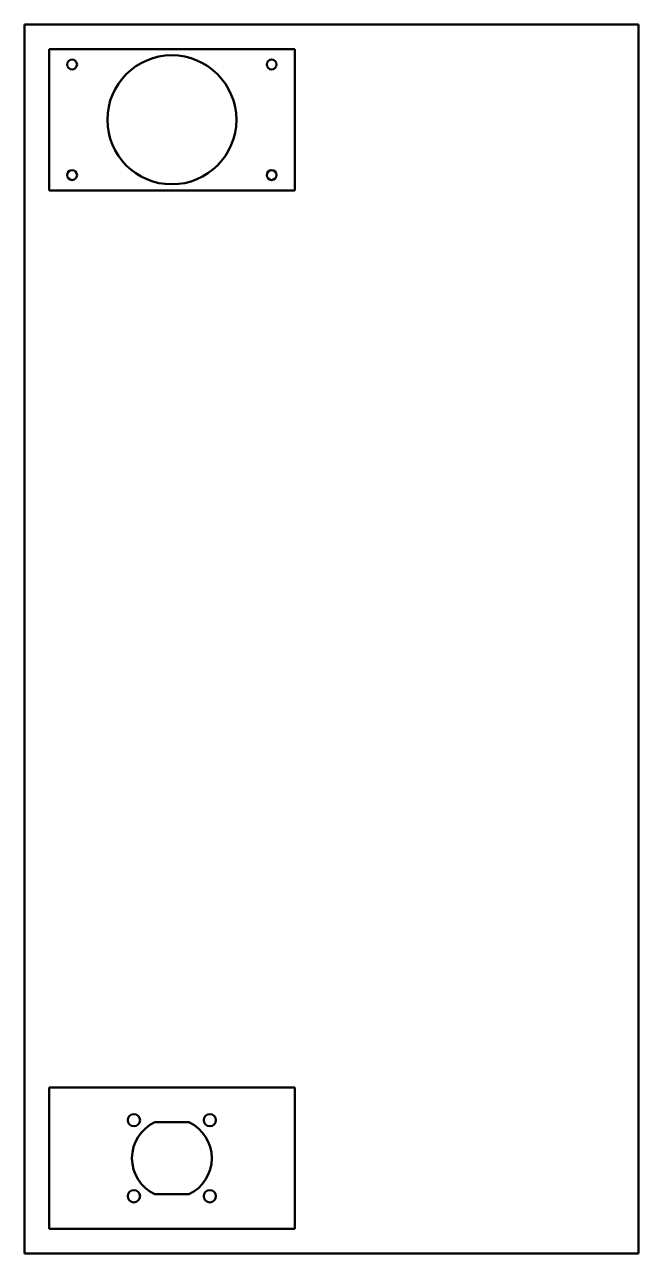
# Model space of a CAD drawing. Header units: millimetres. Extents: x 197 to 397, y 10 to 410.
import ezdxf

# ---------------------------------------------------------------- set-up
doc = ezdxf.new("R2010")
doc.units = ezdxf.units.MM
doc.layers.add('Visible (ISO)', color=7, linetype='Continuous', lineweight=50)

msp = doc.modelspace()

# ---------------------------------------------------------------- linework, layer by layer
at = {"layer": 'Visible (ISO)'}
for p, q in [((197, 410), (197, 10)), ((397, 410), (197, 410)), ((397, 10), (397, 410)), ((285, 402), (205, 402)), ((205, 402), (205, 356)), ((285, 356), (285, 402)), ((205, 356), (285, 356)), ((205, 64), (205, 18)), ((285, 64), (205, 64)), ((285, 18), (285, 64)), ((239.44, 52.75), (250.56, 52.75)), ((250.56, 29.25), (239.44, 29.25)), ((205, 18), (285, 18)), ((197, 10), (397, 10))]:
    msp.add_line(p, q, dxfattribs=at)
for centre, radius in [((212.5, 397), 1.6), ((245, 379), 21), ((277.5, 397), 1.6), ((212.5, 361), 1.6), ((277.5, 361), 1.6), ((232.63, 53.37), 2), ((257.37, 53.37), 2), ((232.63, 28.63), 2), ((257.37, 28.63), 2)]:
    msp.add_circle(centre, radius, dxfattribs=at)
for start, end in [(115.3317, 244.6683), (295.3317, 64.6683)]:
    msp.add_arc((245, 41), 13, start, end, dxfattribs=at)

doc.saveas('drawing.dxf')
